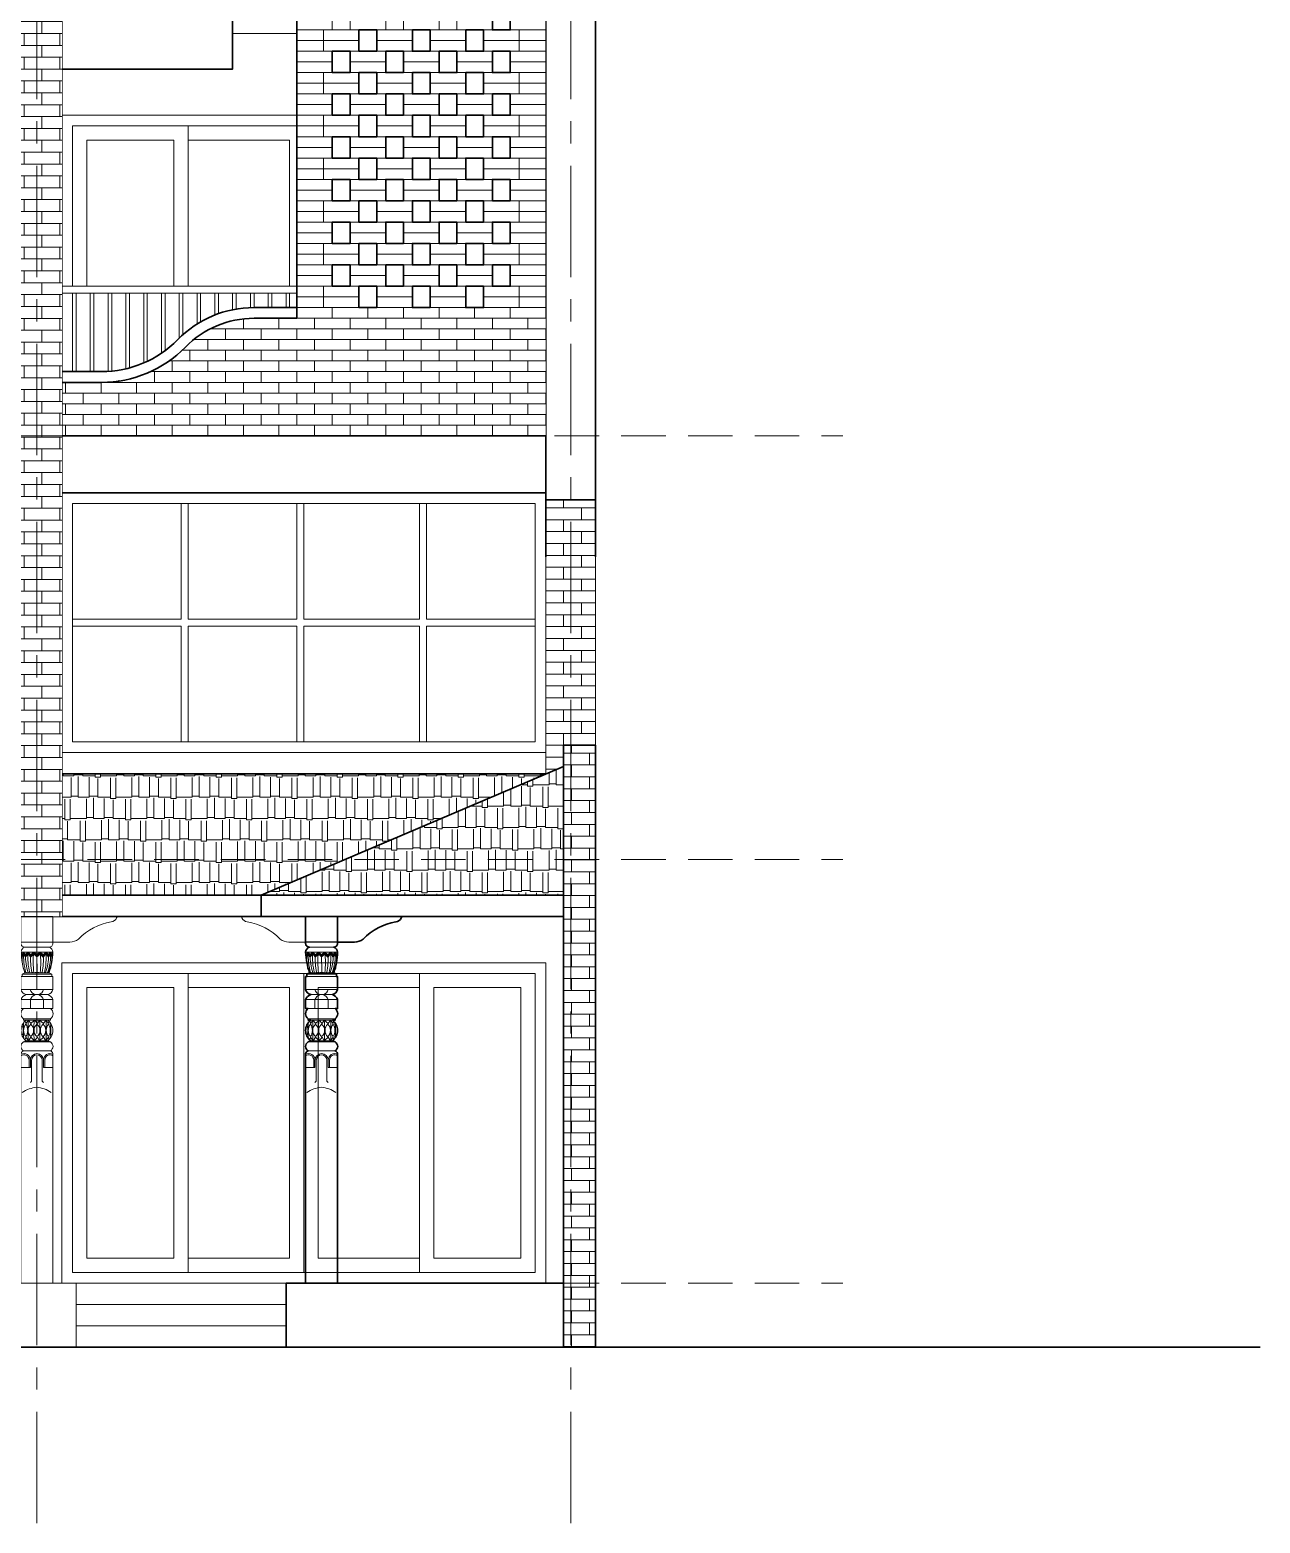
# Model space of a CAD drawing. Header units: inches. Extents: x 17146 to 31738, y -8920 to -2452.
# Drawn here: x 25284.6 to 25630.4, y -6942.4 to -6522.9 of the extents above; entities that cross this region are included whole.
import ezdxf

# ---------------------------------------------------------------- set-up
doc = ezdxf.new("R2010")
doc.units = ezdxf.units.IN
doc.header["$LTSCALE"] = 25
doc.header["$MEASUREMENT"] = 0
doc.set_wipeout_variables(frame=1)
for name, pattern in [('CENTER', [2, 1.25, -0.25, 0.25, -0.25]), ('CONTINU', [0]), ('DASHED', [0.75, 0.5, -0.25])]:
    doc.linetypes.add(name, pattern=pattern)
for name, color, linetype, lineweight in [('AJ_carvings', 45, 'CONTINU', 0), ('Center line', 252, 'CENTER', 20), ('Door-window', 40, 'Continuous', 15), ('Elevation1', 31, 'Continuous', 30), ('Elevation2', 212, 'Continuous', 20), ('Hatch', 253, 'Continuous', 13), ('Railing', 153, 'Continuous', 18), ('uncut wall', 15, 'Continuous', 20)]:
    doc.layers.add(name, color=color, linetype=linetype, lineweight=lineweight)

# ---------------------------------------------------------------- blocks, each defined once
blk = doc.blocks.new('sdoor')
at = {"layer": 'Door-window'}
for p, q in [((35.5, 87), (35.5, 3)), ((68, 3), (68, 87)), ((100.5, 87), (100.5, 3))]:
    blk.add_line(p, q, dxfattribs=at)
for points in [[(136, 90), (0, 90), (0, 0), (136, 0)], [(133, 87), (3, 87), (3, 3), (133, 3)], [(7, 83), (31.5, 83), (31.5, 7), (7, 7)], [(64, 83), (35.5, 83), (35.5, 7), (64, 7)], [(72, 83), (100.5, 83), (100.5, 7), (72, 7)], [(129, 83), (104.5, 83), (104.5, 7), (129, 7)]]:
    blk.add_lwpolyline(points, close=True, dxfattribs=at)
blk = doc.blocks.new('brick')
at = {"layer": 'uncut wall'}
blk.add_lwpolyline([(-5, 1.5), (5, 1.5), (5, -1.5), (-5, -1.5), (-5, 1.5)], dxfattribs=at)
blk = doc.blocks.new('dde')
at = {"layer": 'Door-window'}
for p, q in [((-102.5, 70), (-102.5, 37.5)), ((-100.5, 70), (-100.5, 37.5)), ((-70, 37.5), (-70, 70)), ((-68, 37.5), (-68, 70)), ((-35.5, 70), (-35.5, 37.5)), ((-33.5, 70), (-33.5, 37.5)), ((-133, 37.5), (-102.5, 37.5)), ((-133, 35.5), (-102.5, 35.5)), ((-102.5, 35.5), (-102.5, 3)), ((-100.5, 37.5), (-70, 37.5)), ((-100.5, 35.5), (-70, 35.5)), ((-100.5, 35.5), (-100.5, 3)), ((-70, 3), (-70, 35.5)), ((-68, 37.5), (-35.5, 37.5)), ((-68, 3), (-68, 35.5)), ((-68, 35.5), (-35.5, 35.5)), ((-35.5, 35.5), (-35.5, 3)), ((-33.5, 37.5), (-3, 37.5)), ((-33.5, 35.5), (-3, 35.5)), ((-33.5, 35.5), (-33.5, 3))]:
    blk.add_line(p, q, dxfattribs=at)
for points in [[(-136, 73), (0, 73), (0, 0), (-136, 0)], [(-133, 70), (-3, 70), (-3, 3), (-133, 3)]]:
    blk.add_lwpolyline(points, close=True, dxfattribs=at)
blk = doc.blocks.new('np')
blk.add_line((4.5, 95.8), (-4.5, 95.84))
blk.add_lwpolyline([(4.5, 0), (-4.5, 0), (-4.5, 64.49, -0.180132), (-3.78, 65.24, -0.589533), (-3.78, 67.73), (-3.78, 67.73), (-3.06, 68.09, -0.496968), (-3.06, 73.85), (-3.78, 73.85), (-3.78, 74.21, -0.512377), (-3.78, 77.09), (-4.5, 77.09), (-4.5, 79.61, -0.213808), (-3.06, 81.05, -0.296846), (-4.5, 82.49), (-4.5, 82.49), (-4.5, 86.08), (-4.5, 86.08), (-4.14, 86.08), (-4.14, 86.8), (-3.38, 87.18, -0.078196), (-4.5, 92.92, -0.322396), (-3.42, 94.36, -0.418192), (-4.5, 95.39), (-4.5, 95.8), (-4.5, 95.8), (-4.5, 103), (4.5, 103), (4.5, 95.8), (4.5, 95.8), (4.5, 95.39, -0.418192), (3.42, 94.36, -0.322396), (4.5, 92.92, -0.075017), (3.44, 87.16), (3.44, 87.16), (4.14, 86.8), (4.14, 86.08), (4.5, 86.08), (4.5, 86.08), (4.5, 82.49, -0.296846), (3.06, 81.05, -0.213808), (4.5, 79.61, -0.063738), (4.5, 79.61, -0.213808), (4.5, 79.61), (4.5, 77.09), (3.78, 77.09, -0.512377), (3.78, 74.21), (3.78, 73.85), (3.06, 73.85, -0.496968), (3.06, 68.09), (3.78, 67.73), (3.78, 67.73, -0.589533), (3.78, 65.24, -0.180132), (4.5, 64.49)], format="xyb", close=True)
at = {"layer": 'AJ_carvings'}
for p, q in [((-4.5, 92.92), (4.5, 92.92)), ((4.5, 92.92), (-4.5, 92.92)), ((-1.5, 56.74), (-1.5, 62.65)), ((1.5, 62.65), (1.5, 56.74)), ((-1.86, 56.35), (-1.5, 56.74)), ((1.5, 56.74), (1.86, 56.35))]:
    blk.add_line(p, q, dxfattribs=at)
for points in [[(-4.5, 95.8), (4.5, 95.8)], [(-3.42, 94.36), (3.42, 94.36)], [(0, 92.15), (0.03, 87.32)], [(-4.14, 86.8), (4.14, 86.8)], [(-4.14, 86.08), (4.14, 86.08)], [(-3.38, 87.17), (3.44, 87.16)], [(-4.5, 82.49), (4.5, 82.49)], [(-3.06, 81.05), (3.06, 81.05)], [(-4.5, 79.61), (4.5, 79.61)], [(-3.78, 77.09), (3.78, 77.09)], [(-1.86, 79.61), (-1.86, 77.09)], [(1.86, 79.61), (1.86, 77.09)], [(-3.78, 74.21), (3.78, 74.21)], [(3.78, 74.21), (-3.78, 74.21)], [(-3.15, 72.91), (-3.31, 73.64)], [(-3.15, 72.91), (-2.34, 73.85), (-1.73, 72.91), (-0.73, 73.85), (0.11, 72.91), (0.75, 73.85), (1.81, 72.91), (2.49, 73.85), (3.22, 72.91)], [(3.06, 73.85), (-3.06, 73.85)], [(-3.06, 73.85), (3.06, 73.85)], [(3.22, 72.91), (3.33, 73.63)], [(-3.78, 67.73), (3.81, 67.73)], [(-3.15, 69.03), (-3.31, 68.3)], [(-3.15, 69.03), (-2.34, 68.09), (-1.73, 69.03), (-0.73, 68.09), (0.11, 69.03), (0.75, 68.09), (1.81, 69.03), (2.49, 68.09), (3.22, 69.03)], [(-3.06, 68.09), (3.06, 68.09)], [(3.22, 69.03), (3.33, 68.31)], [(-3.81, 65.21), (3.81, 65.21)], [(-4.5, 60.53), (-1.86, 60.53)], [(-2.22, 62.66), (-2.22, 60.53)], [(-1.86, 62.66), (-1.86, 60.53)], [(1.86, 62.66), (1.86, 60.53)], [(1.86, 60.53), (4.5, 60.53)], [(2.22, 62.66), (2.22, 60.53)]]:
    blk.add_lwpolyline(points, dxfattribs=at)
for points in [[(-4.17, 92.15, 0.176445), (-4.5, 92.92, 0.460279)], [(-4.19, 91.89, 0.16686), (-4.49, 92.62, 0.175689)], [(-4.2, 91.55, 0.111921), (-4.47, 92.28, 0.130853)], [(-4.2, 91.55, -0.059431), (-3.76, 92.37, -0.083669), (-3.26, 91.54, -0.089752)], [(-4.19, 91.89, -0.161047), (-3.77, 92.65, -0.161666), (-3.27, 91.88, -0.102899)], [(-4.17, 92.15, -0.273245), (-3.75, 92.92, -0.148756), (-3.27, 92.15, 0.122173)], [(-3.14, 87.24, -0.070486), (-3.75, 92.92, 0.740421)], [(-3.27, 92.15, -0.122173), (-2.52, 92.92, -0.122173), (-1.76, 92.15, 0.122173)], [(-3.27, 91.88, -0.019283), (-2.54, 92.65, -0.056523), (-1.78, 91.88, 0.056523)], [(-3.26, 91.54, -0.029219), (-2.55, 92.37, -0.086704), (-1.79, 91.54, 0.086704)], [(-2.04, 87.16, -0.075915), (-2.52, 92.92, 7.691396)], [(-1.79, 91.54, 0.002111), (-0.96, 92.37)], [(-1.78, 91.88, -0.014075), (-0.93, 92.65)], [(-1.76, 92.15, -0.075168), (-0.9, 92.92, -0.168325), (0, 92.15, 0.168325)], [(-0.88, 87.17, -0.059294), (-0.9, 92.92, -2.13599)], [(0, 91.6, 0.091314), (-0.96, 92.37)], [(0, 91.86, 0.111757), (-0.93, 92.65)], [(0, 92.15, -0.168325), (0.9, 92.92, -0.075168), (1.76, 92.15, 0.075168)], [(0, 91.86, -0.099672), (0.93, 92.65, -0.03125), (1.78, 91.88, 0.022406)], [(0, 91.6, -0.079561), (0.96, 92.37, -0.015137), (1.79, 91.54, 0.015137)], [(0.92, 87.17, 0.059294), (0.9, 92.92, 2.13599)], [(3.29, 92.15, 0.122173), (2.53, 92.92, 0.122173), (1.78, 92.15, -0.122173)], [(3.27, 91.88, 0.031128), (2.55, 92.65, 0.056523), (1.8, 91.88, -0.056523)], [(3.26, 91.54, 0.044649), (2.57, 92.37, 0.086704), (1.81, 91.54, -0.086704)], [(2.09, 87.16, 0.075955), (2.53, 92.92, -7.691396)], [(2.96, 87.26, 0.112749), (3.77, 92.92, -0.740421)], [(4.2, 91.55, 0.072838), (3.78, 92.37, 0.066687), (3.26, 91.54, 0.089752)], [(4.2, 91.89, 0.167001), (3.79, 92.65, 0.152123), (3.28, 91.88, 0.102899)], [(4.19, 92.15, 0.273245), (3.77, 92.92, 0.148756), (3.29, 92.15, -0.122173)], [(4.19, 92.15, -0.17205), (4.5, 92.91, -0.17205)], [(4.2, 91.89, -0.161627), (4.5, 92.61, -0.161627)], [(4.2, 91.55, -0.106568), (4.5, 92.29, -0.106568)], [(-3.38, 87.17, -0.112166), (-4.17, 92.15, 0.740421)], [(-2.46, 87.25, -0.080174), (-3.27, 92.15, 7.691396)], [(-1.42, 87.25, -0.066863), (-1.76, 92.15, -2.13599)], [(1.46, 87.25, 0.066897), (1.76, 92.15, 2.13599)], [(2.39, 87.2, 0.100422), (3.29, 92.15, -7.691396)], [(2.39, 87.2, 0.100422), (3.29, 92.15, -7.691396)], [(3.16, 87.18, 0.123379), (4.19, 92.15, -0.740421)], [(-2.46, 87.25, -0.112109), (-2.97, 87.19, -0.05109), (-3.14, 87.24, 0.027967), (-3.38, 87.17)], [(-2.04, 87.16, -0.170488), (-2.46, 87.25, -0.166507)], [(-2.04, 87.16, 0.067735), (-1.42, 87.25)], [(-0.97, 87.16, -0.051217), (-1.42, 87.25, -0.093368)], [(-0.97, 87.16, 0.071569), (0.03, 87.32, 0.093368)], [(1.01, 87.16, -0.075105), (0.03, 87.32, -0.093368)], [(1.01, 87.16, 0.051217), (1.46, 87.25, 0.093368)], [(2.12, 87.16, -0.065715), (1.46, 87.25, 1.313826)], [(2.09, 87.16, 0.017511), (2.39, 87.2, 0.017511)], [(2.39, 87.2, 0.036822), (2.68, 87.17, 0.230111), (2.96, 87.26, 0.103703), (3.44, 87.16)]]:
    blk.add_lwpolyline(points, format="xyb", dxfattribs=at)
for centre, radius, start, end in [((-0.04, 82.87), 1.87, 191.9334, 258.0666), ((0.46, 78.72), 2.49, 110.8628, 159.1372), ((0.04, 82.87), 1.87, 281.9334, 348.0666), ((-0.46, 78.72), 2.49, 20.8628, 69.1372), ((-7.54, 71.08), 3.66, 358.767, 22.5019), ((39.73, 70.56), 43.54, 176.5461, 179.4582), ((-0.73, 70.91), 3.01, 143.432, 178.4106), ((-4.99, 71.19), 2.39, 355.2075, 39.2489), ((11.29, 71.41), 13.84, 169.8236, 181.8382), ((-0.25, 71.05), 2.22, 131.4295, 181.5034), ((-3.2, 71.03), 2.24, 359.2785, 48.6789), ((17.71, 71.35), 18.61, 172.2713, 181.1887), ((1.48, 70.96), 2.29, 130.0372, 178.8572), ((-1.47, 70.94), 2.3, 1.4955, 50.1986), ((-34.6, 70.58), 35.5, 0.6232, 5.2763), ((3.19, 71.06), 2.22, 131.4295, 181.5034), ((0.24, 71.04), 2.24, 359.2785, 48.6789), ((-16.84, 72.01), 19.42, 356.8998, 5.4329), ((5.63, 70.92), 3.01, 143.432, 178.4106), ((1.37, 71.2), 2.39, 355.2075, 39.2489), ((-2.11, 71.68), 5.96, 353.523, 15.9211), ((7.54, 71.12), 3.65, 157.978, 181.8157), ((-7.54, 70.86), 3.66, 337.4981, 1.233), ((-3.81, 71.05), 0.0806, 207.018, 332.982), ((-3.81, 70.89), 0.0806, 27.018, 152.982), ((39.73, 71.38), 43.54, 180.5418, 183.4539), ((-0.73, 71.03), 3.01, 181.5894, 216.568), ((-4.99, 70.75), 2.39, 320.7511, 4.7925), ((-2.54, 71.05), 0.0806, 207.018, 332.982), ((-2.54, 70.89), 0.0806, 27.018, 152.982), ((11.29, 70.52), 13.84, 178.1618, 190.1764), ((-0.25, 70.89), 2.22, 178.4966, 228.5705), ((-3.2, 70.91), 2.24, 311.3211, 0.7215), ((-0.89, 71.04), 0.0806, 207.018, 332.982), ((-0.89, 70.9), 0.0806, 27.018, 152.982), ((17.71, 70.59), 18.61, 178.8113, 187.7287), ((1.48, 70.98), 2.29, 181.1428, 229.9628), ((-1.47, 71), 2.3, 309.8014, 358.5045), ((-34.6, 71.35), 35.5, 354.7237, 359.3768), ((0.9, 71.05), 0.0806, 207.018, 332.982), ((0.9, 70.89), 0.0806, 27.018, 152.982), ((3.19, 70.88), 2.22, 178.4966, 228.5705), ((0.24, 70.9), 2.24, 311.3211, 0.7215), ((2.55, 71.04), 0.0806, 207.018, 332.982), ((2.55, 70.9), 0.0806, 27.018, 152.982), ((-16.84, 69.93), 19.42, 354.5671, 3.1002), ((5.63, 71.02), 3.01, 181.5894, 216.568), ((1.37, 70.74), 2.39, 320.7511, 4.7925), ((-2.11, 70.26), 5.96, 344.0789, 6.477), ((3.82, 71.05), 0.0806, 207.018, 332.982), ((3.82, 70.89), 0.0806, 27.018, 152.982), ((7.54, 70.82), 3.65, 178.1843, 202.022), ((-3.66, 62.66), 1.8, 0, 117.6757), ((-3.66, 62.66), 1.44, 0, 125.4915), ((0, 62.6), 1.86, 1.9653, 178.0347), ((0, 62.6), 1.5, 1.9653, 178.0347), ((3.66, 62.66), 1.8, 62.3243, 180), ((3.66, 62.66), 1.44, 54.5085, 180), ((0.6, 46.83), 8.19, 94.6752, 125.1312), ((-0.73, 46.83), 8.19, 54.8688, 85.3248)]:
    blk.add_arc(centre, radius, start, end, dxfattribs=at)

msp = doc.modelspace()

# ---------------------------------------------------------------- hatches: boundary and pattern name
at = {"layer": 'Hatch', "true_color": 0x8d491c}
h = msp.add_hatch(dxfattribs=at)
h.set_pattern_fill('AR-RSHKE', color=34, scale=0.5)
h.set_pattern_definition([(0, (21802.997, -3866.967), (12.75, 6), [3, -2.5, 3.5, -1.5, 4.5, -2]), (0, (21805.997, -3866.717), (12.75, 6), [2.5, -9.5, 2, -3]), (0, (21811.997, -3867.342), (12.75, 6), [1.5, -15.5]), (90, (21802.997, -3866.967), (-4.25, 6), [5.75, -18.25]), (90, (21805.997, -3866.967), (-4.25, 6), [5.625, -18.375]), (90, (21808.497, -3866.967), (-4.25, 6), [5.25, -18.75]), (90, (21811.997, -3867.342), (-4.25, 6), [5.75, -18.25]), (90, (21813.497, -3867.342), (-4.25, 6), [5.75, -18.25]), (90, (21817.997, -3866.967), (-4.25, 6), [5.5, -18.5])])
h.paths.add_polyline_path([(25434.6, -6729.82), (25373.13, -6755.95), (25434.6, -6755.95)])
h.paths.add_polyline_path([(25434.6, -6755.95), (25373.13, -6755.95), (25349.6, -6765.95), (25434.6, -6765.95)])
h = msp.add_hatch(dxfattribs=at)
h.set_pattern_fill('AR-RSHKE', color=34, scale=0.5)
h.set_pattern_definition([(0, (45213.723, -8982.447), (12.75, 6), [3, -2.5, 3.5, -1.5, 4.5, -2]), (0, (45216.723, -8982.197), (12.75, 6), [2.5, -9.5, 2, -3]), (0, (45222.723, -8982.822), (12.75, 6), [1.5, -15.5]), (90, (45213.723, -8982.4468), (-4.25, 6), [5.75, -18.25]), (90, (45216.723, -8982.4468), (-4.25, 6), [5.625, -18.375]), (90, (45219.223, -8982.4468), (-4.25, 6), [5.25, -18.75]), (90, (45222.723, -8982.8218), (-4.25, 6), [5.75, -18.25]), (90, (45224.223, -8982.8218), (-4.25, 6), [5.75, -18.25]), (90, (45228.723, -8982.4468), (-4.25, 6), [5.5, -18.5])])
h.paths.add_polyline_path([(25429.6, -6731.95), (25293.6, -6731.95), (25293.6, -6755.95), (25373.13, -6755.95)])
h.paths.add_polyline_path([(25373.13, -6755.95), (25293.6, -6755.95), (25293.6, -6765.95), (25349.6, -6765.95)])
at = {"layer": 'uncut wall'}
h = msp.add_hatch(dxfattribs=at)
h.set_pattern_fill('AR-BRSTD', color=256, scale=1.25)
h.set_pattern_definition([(0, (47239.6007, -11894.544), (0, 3.33375), []), (90, (47239.6007, -11894.544), (-5, 3.33375), [3.33375, -3.33375])])
h.paths.add_polyline_path([(25443.6, -6654.95), (25429.6, -6654.95), (25429.6, -6731.95), (25434.6, -6729.82), (25434.6, -6723.82), (25443.6, -6723.82)])
h = msp.add_hatch(dxfattribs=at)
h.set_pattern_fill('AR-BRSTD', color=256, scale=1.25)
h.set_pattern_definition([(0, (47241.8403, -11963.419), (0, 3.33375), []), (90, (47241.8403, -11963.419), (-5, 3.33375), [3.33375, -3.33375])])
h.paths.add_polyline_path([(25443.6, -6723.82), (25434.6, -6723.82), (25434.6, -6755.95), (25443.6, -6755.95)])
h.paths.add_polyline_path([(25443.6, -6755.95), (25434.6, -6755.95), (25434.6, -6874.95), (25443.6, -6874.95)])
h.paths.add_polyline_path([(25443.6, -6874.95), (25434.6, -6874.95), (25434.6, -6892.95), (25443.6, -6892.95)])

# ---------------------------------------------------------------- linework, layer by layer
at = {"layer": 'Center line'}
msp.add_line((25436.6, -6942.37), (25436.6, -6194.78), dxfattribs=at)
at = {"layer": 'Elevation1'}
for p, q in [((25429.6, -6652.95), (25231.6, -6652.95)), ((25443.6, -6654.95), (25429.6, -6654.95)), ((25434.6, -6892.95), (25434.6, -6723.82)), ((25434.6, -6723.82), (25443.6, -6723.82)), ((25443.6, -6723.82), (25443.6, -6892.95)), ((25349.6, -6765.95), (25434.6, -6729.82)), ((25293.6, -6731.95), (25429.6, -6731.95)), ((25293.6, -6765.95), (25434.6, -6765.95)), ((25349.6, -6771.95), (25349.6, -6765.95)), ((25293.6, -6771.95), (25434.6, -6771.95)), ((24920.31, -6892.95), (25630.36, -6892.95))]:
    msp.add_line(p, q, dxfattribs=at)
for points in [[(25443.6, -6670.95), (25443.6, -6291.95), (25286.6, -6235.95), (25109.68, -6303.95), (25109.68, -6789.95)], [(25429.6, -6670.95), (25429.6, -6301.82), (25286.79, -6250.88), (25123.68, -6313.57), (25123.68, -6789.95)]]:
    msp.add_lwpolyline(points, dxfattribs=at)
msp.add_lwpolyline([(25371.1, -6779.15), (25375.86, -6779.15, 0.164578), (25378.27, -6778.35, -0.158145), (25387.49, -6773.5, 0.250011), (25389, -6772.37), (25389.2, -6771.95)], format="xyb", dxfattribs=at)
msp.add_lwpolyline([(25356.6, -6874.95), (25434.6, -6874.95), (25434.6, -6892.95), (25356.6, -6892.95)], close=True, dxfattribs=at)
at = {"layer": 'Elevation2'}
for p, q in [((25162.6, -6874.95), (25434.6, -6874.95)), ((25297.6, -6892.95), (25297.6, -6874.95)), ((25356.6, -6892.95), (25356.6, -6874.95)), ((25297.6, -6880.95), (25356.6, -6880.95)), ((25297.6, -6886.95), (25356.6, -6886.95))]:
    msp.add_line(p, q, dxfattribs=at)
for points in [[(25429.6, -6731.95), (25429.6, -6654.95)], [(25443.6, -6892.95), (25443.6, -6654.95)]]:
    msp.add_lwpolyline(points, dxfattribs=at)
msp.add_lwpolyline([(25362.1, -6779.15), (25357.35, -6779.15, -0.164578), (25354.94, -6778.35, 0.158145), (25345.72, -6773.5, -0.250011), (25344.21, -6772.37), (25344.01, -6771.95)], format="xyb", dxfattribs=at)
at = {"layer": 'Hatch', "linetype": 'DASHED'}
msp.add_line((25019.57, -6874.95), (25513.05, -6874.95), dxfattribs=at)

# ---------------------------------------------------------------- block references
at = {"layer": 'Door-window', "xscale": -1}
for p in [(25429.6, -6636.95), (25429.6, -6874.95)]:
    msp.add_blockref('sdoor', p, dxfattribs=at)
at = {"layer": 'Door-window'}
msp.add_blockref('dde', (25429.6, -6725.95), dxfattribs=at)
at = {"layer": 'Elevation1'}
msp.add_blockref('np', (25366.6, -6874.95), dxfattribs=at)

# ---------------------------------------------------------------- next in the draw order: wipeouts: each hides what was drawn before it
msp.add_wipeout([(25429.6, -6414.95), (25359.6, -6414.95), (25359.6, -6594.95), (25232.6, -6594.95), (25232.6, -6596.95), (25234.6, -6596.95), (25234.6, -6618.95), (25229.6, -6618.95), (25229.6, -6621.95), (25232.6, -6621.95), (25232.6, -6636.95), (25429.6, -6636.95)]).dxf.layer = 'Railing'

# ---------------------------------------------------------------- next in the draw order: linework, layer by layer
for p, q in [((25359.6, -6603.95), (25359.6, -6414.95)), ((25231.6, -6636.95), (25429.65, -6636.95))]:
    msp.add_line(p, q, dxfattribs=at)
for points in [[(25279.6, -6398.95), (25279.6, -6771.95), (25293.6, -6771.95), (25293.6, -6398.95)], [(25419.6, -6516.95), (25414.6, -6516.95), (25414.6, -6522.95), (25419.6, -6522.95)], [(25382.1, -6522.95), (25377.1, -6522.95), (25377.1, -6528.95), (25382.1, -6528.95)], [(25397.1, -6522.95), (25392.1, -6522.95), (25392.1, -6528.95), (25397.1, -6528.95)], [(25412.1, -6522.95), (25407.1, -6522.95), (25407.1, -6528.95), (25412.1, -6528.95)], [(25374.6, -6528.95), (25369.6, -6528.95), (25369.6, -6534.95), (25374.6, -6534.95)], [(25389.6, -6528.95), (25384.6, -6528.95), (25384.6, -6534.95), (25389.6, -6534.95)], [(25404.6, -6528.95), (25399.6, -6528.95), (25399.6, -6534.95), (25404.6, -6534.95)], [(25419.6, -6528.95), (25414.6, -6528.95), (25414.6, -6534.95), (25419.6, -6534.95)], [(25382.1, -6534.95), (25377.1, -6534.95), (25377.1, -6540.95), (25382.1, -6540.95)], [(25397.1, -6534.95), (25392.1, -6534.95), (25392.1, -6540.95), (25397.1, -6540.95)], [(25412.1, -6534.95), (25407.1, -6534.95), (25407.1, -6540.95), (25412.1, -6540.95)], [(25374.6, -6540.95), (25369.6, -6540.95), (25369.6, -6546.95), (25374.6, -6546.95)], [(25389.6, -6540.95), (25384.6, -6540.95), (25384.6, -6546.95), (25389.6, -6546.95)], [(25404.6, -6540.95), (25399.6, -6540.95), (25399.6, -6546.95), (25404.6, -6546.95)], [(25419.6, -6540.95), (25414.6, -6540.95), (25414.6, -6546.95), (25419.6, -6546.95)], [(25382.1, -6546.95), (25377.1, -6546.95), (25377.1, -6552.95), (25382.1, -6552.95)], [(25397.1, -6546.95), (25392.1, -6546.95), (25392.1, -6552.95), (25397.1, -6552.95)], [(25412.1, -6546.95), (25407.1, -6546.95), (25407.1, -6552.95), (25412.1, -6552.95)], [(25374.6, -6552.95), (25369.6, -6552.95), (25369.6, -6558.95), (25374.6, -6558.95)], [(25389.6, -6552.95), (25384.6, -6552.95), (25384.6, -6558.95), (25389.6, -6558.95)], [(25404.6, -6552.95), (25399.6, -6552.95), (25399.6, -6558.95), (25404.6, -6558.95)], [(25419.6, -6552.95), (25414.6, -6552.95), (25414.6, -6558.95), (25419.6, -6558.95)], [(25382.1, -6558.95), (25377.1, -6558.95), (25377.1, -6564.95), (25382.1, -6564.95)], [(25397.1, -6558.95), (25392.1, -6558.95), (25392.1, -6564.95), (25397.1, -6564.95)], [(25412.1, -6558.95), (25407.1, -6558.95), (25407.1, -6564.95), (25412.1, -6564.95)], [(25374.6, -6564.95), (25369.6, -6564.95), (25369.6, -6570.95), (25374.6, -6570.95)], [(25389.6, -6564.95), (25384.6, -6564.95), (25384.6, -6570.95), (25389.6, -6570.95)], [(25404.6, -6564.95), (25399.6, -6564.95), (25399.6, -6570.95), (25404.6, -6570.95)], [(25419.6, -6564.95), (25414.6, -6564.95), (25414.6, -6570.95), (25419.6, -6570.95)], [(25382.1, -6570.95), (25377.1, -6570.95), (25377.1, -6576.95), (25382.1, -6576.95)], [(25397.1, -6570.95), (25392.1, -6570.95), (25392.1, -6576.95), (25397.1, -6576.95)], [(25412.1, -6570.95), (25407.1, -6570.95), (25407.1, -6576.95), (25412.1, -6576.95)], [(25374.6, -6576.95), (25369.6, -6576.95), (25369.6, -6582.95), (25374.6, -6582.95)], [(25389.6, -6576.95), (25384.6, -6576.95), (25384.6, -6582.95), (25389.6, -6582.95)], [(25404.6, -6576.95), (25399.6, -6576.95), (25399.6, -6582.95), (25404.6, -6582.95)], [(25419.6, -6576.95), (25414.6, -6576.95), (25414.6, -6582.95), (25419.6, -6582.95)], [(25382.1, -6582.95), (25377.1, -6582.95), (25377.1, -6588.95), (25382.1, -6588.95)], [(25397.1, -6582.95), (25392.1, -6582.95), (25392.1, -6588.95), (25397.1, -6588.95)], [(25412.1, -6582.95), (25407.1, -6582.95), (25407.1, -6588.95), (25412.1, -6588.95)], [(25374.6, -6588.95), (25369.6, -6588.95), (25369.6, -6594.95), (25374.6, -6594.95)], [(25389.6, -6588.95), (25384.6, -6588.95), (25384.6, -6594.95), (25389.6, -6594.95)], [(25404.6, -6588.95), (25399.6, -6588.95), (25399.6, -6594.95), (25404.6, -6594.95)], [(25419.6, -6588.95), (25414.6, -6588.95), (25414.6, -6594.95), (25419.6, -6594.95)], [(25382.1, -6594.95), (25377.1, -6594.95), (25377.1, -6600.95), (25382.1, -6600.95)], [(25397.1, -6594.95), (25392.1, -6594.95), (25392.1, -6600.95), (25397.1, -6600.95)], [(25412.1, -6594.95), (25407.1, -6594.95), (25407.1, -6600.95), (25412.1, -6600.95)]]:
    msp.add_lwpolyline(points, close=True, dxfattribs=at)
msp.add_lwpolyline([(25293.6, -6517.95), (25341.6, -6517.95), (25341.6, -6533.95), (25293.6, -6533.95)], dxfattribs=at)
for points in [[(25232.6, -6618.95), (25304.76, -6618.95, 0.201513), (25326.18, -6609.95, -0.201513), (25347.6, -6600.95), (25359.6, -6600.95)], [(25232.6, -6621.95), (25304.76, -6621.95, 0.201513), (25328.32, -6612.05, -0.201513), (25347.6, -6603.95), (25359.6, -6603.95)]]:
    msp.add_lwpolyline(points, format="xyb", dxfattribs=at)
at = {"layer": 'Elevation2'}
msp.add_line((25341.6, -6523.95), (25359.6, -6523.95), dxfattribs=at)
at = {"layer": 'Railing'}
for p, q in [((25296.6, -6618.95), (25296.6, -6596.95)), ((25297.6, -6618.95), (25297.6, -6596.95)), ((25301.6, -6618.95), (25301.6, -6596.95)), ((25302.6, -6618.95), (25302.6, -6596.95)), ((25306.6, -6618.89), (25306.6, -6596.95)), ((25307.6, -6618.81), (25307.6, -6596.95)), ((25311.6, -6618.16), (25311.6, -6596.95)), ((25312.6, -6617.9), (25312.6, -6596.95)), ((25316.6, -6616.51), (25316.6, -6596.95)), ((25317.6, -6616.06), (25317.6, -6596.95)), ((25321.6, -6613.77), (25321.6, -6596.95)), ((25322.6, -6613.06), (25322.6, -6596.95)), ((25326.6, -6609.52), (25326.6, -6596.95)), ((25327.6, -6608.59), (25327.6, -6596.95)), ((25331.6, -6605.57), (25331.6, -6596.95)), ((25332.6, -6604.97), (25332.6, -6596.95)), ((25336.6, -6603.04), (25336.6, -6596.95)), ((25337.6, -6602.66), (25337.6, -6596.95)), ((25341.6, -6601.55), (25341.6, -6596.95)), ((25342.6, -6601.37), (25342.6, -6596.95)), ((25346.6, -6600.96), (25346.6, -6596.95)), ((25347.6, -6600.95), (25347.6, -6596.95)), ((25351.6, -6600.95), (25351.6, -6596.95)), ((25352.6, -6600.95), (25352.6, -6596.95)), ((25356.6, -6600.95), (25356.6, -6596.95)), ((25357.6, -6600.95), (25357.6, -6596.95))]:
    msp.add_line(p, q, dxfattribs=at)
for points in [[(25293.6, -6594.95), (25293.6, -6594.95), (25293.6, -6594.95), (25293.6, -6594.95), (25359.6, -6594.95)], [(25293.6, -6596.95), (25359.6, -6596.95)]]:
    msp.add_lwpolyline(points, dxfattribs=at)
at = {"layer": 'uncut wall'}
for p, q in [((25334.6, -6609.95), (25330.63, -6609.95)), ((25339.6, -6606.95), (25335.23, -6606.95)), ((25329.6, -6612.95), (25327.4, -6612.95)), ((25324.6, -6615.95), (25323.73, -6615.95)), ((25309.6, -6621.95), (25309.6, -6621.36)), ((25319.6, -6618.95), (25318.5, -6618.95))]:
    msp.add_line(p, q, dxfattribs=at)
for points in [[(25367.1, -6522.95), (25359.6, -6522.95), (25359.6, -6525.95), (25367.1, -6525.95), (25367.1, -6522.95)], [(25367.1, -6525.95), (25359.6, -6525.95), (25359.6, -6528.95), (25367.1, -6528.95), (25367.1, -6525.95)], [(25429.6, -6522.95), (25422.1, -6522.95), (25422.1, -6525.95), (25429.6, -6525.95), (25429.6, -6522.95)], [(25429.6, -6525.95), (25422.1, -6525.95), (25422.1, -6528.95), (25429.6, -6528.95), (25429.6, -6525.95)], [(25367.1, -6534.95), (25359.6, -6534.95), (25359.6, -6537.95), (25367.1, -6537.95), (25367.1, -6534.95)], [(25367.1, -6537.95), (25359.6, -6537.95), (25359.6, -6540.95), (25367.1, -6540.95), (25367.1, -6537.95)], [(25429.6, -6534.95), (25422.1, -6534.95), (25422.1, -6537.95), (25429.6, -6537.95), (25429.6, -6534.95)], [(25429.6, -6537.95), (25422.1, -6537.95), (25422.1, -6540.95), (25429.6, -6540.95), (25429.6, -6537.95)], [(25367.1, -6546.95), (25359.6, -6546.95), (25359.6, -6549.95), (25367.1, -6549.95), (25367.1, -6546.95)], [(25429.6, -6546.95), (25422.1, -6546.95), (25422.1, -6549.95), (25429.6, -6549.95), (25429.6, -6546.95)], [(25367.1, -6549.95), (25359.6, -6549.95), (25359.6, -6552.95), (25367.1, -6552.95), (25367.1, -6549.95)], [(25429.6, -6549.95), (25422.1, -6549.95), (25422.1, -6552.95), (25429.6, -6552.95), (25429.6, -6549.95)], [(25367.1, -6558.95), (25359.6, -6558.95), (25359.6, -6561.95), (25367.1, -6561.95), (25367.1, -6558.95)], [(25429.6, -6558.95), (25422.1, -6558.95), (25422.1, -6561.95), (25429.6, -6561.95), (25429.6, -6558.95)], [(25367.1, -6561.95), (25359.6, -6561.95), (25359.6, -6564.95), (25367.1, -6564.95), (25367.1, -6561.95)], [(25429.6, -6561.95), (25422.1, -6561.95), (25422.1, -6564.95), (25429.6, -6564.95), (25429.6, -6561.95)], [(25367.1, -6570.95), (25359.6, -6570.95), (25359.6, -6573.95), (25367.1, -6573.95), (25367.1, -6570.95)], [(25429.6, -6570.95), (25422.1, -6570.95), (25422.1, -6573.95), (25429.6, -6573.95), (25429.6, -6570.95)], [(25367.1, -6573.95), (25359.6, -6573.95), (25359.6, -6576.95), (25367.1, -6576.95), (25367.1, -6573.95)], [(25429.6, -6573.95), (25422.1, -6573.95), (25422.1, -6576.95), (25429.6, -6576.95), (25429.6, -6573.95)], [(25367.1, -6582.95), (25359.6, -6582.95), (25359.6, -6585.95), (25367.1, -6585.95), (25367.1, -6582.95)], [(25429.6, -6582.95), (25422.1, -6582.95), (25422.1, -6585.95), (25429.6, -6585.95), (25429.6, -6582.95)], [(25367.1, -6585.95), (25359.6, -6585.95), (25359.6, -6588.95), (25367.1, -6588.95), (25367.1, -6585.95)], [(25429.6, -6585.95), (25422.1, -6585.95), (25422.1, -6588.95), (25429.6, -6588.95), (25429.6, -6585.95)], [(25367.1, -6594.95), (25359.6, -6594.95), (25359.6, -6597.95), (25367.1, -6597.95), (25367.1, -6594.95)], [(25429.6, -6594.95), (25422.1, -6594.95), (25422.1, -6597.95), (25429.6, -6597.95), (25429.6, -6594.95)], [(25367.1, -6597.95), (25359.6, -6597.95), (25359.6, -6600.95), (25367.1, -6600.95), (25367.1, -6597.95)], [(25429.6, -6597.95), (25422.1, -6597.95), (25422.1, -6600.95), (25429.6, -6600.95), (25429.6, -6597.95)], [(25344.6, -6604.12), (25344.6, -6606.95), (25354.6, -6606.95), (25354.6, -6603.95)], [(25354.6, -6603.95), (25347.6, -6603.95)]]:
    msp.add_lwpolyline(points, dxfattribs=at)

# ---------------------------------------------------------------- next in the draw order: block references
at = {"layer": 'uncut wall', "xscale": -1}
for p in [(25364.6, -6521.45), (25379.6, -6521.45), (25394.6, -6521.45), (25409.6, -6521.45), (25424.6, -6521.45), (25372.1, -6524.45), (25372.1, -6527.45), (25387.1, -6524.45), (25387.1, -6527.45), (25402.1, -6524.45), (25402.1, -6527.45), (25417.1, -6524.45), (25417.1, -6527.45), (25364.6, -6530.45), (25379.6, -6530.45), (25394.6, -6530.45), (25409.6, -6530.45), (25424.6, -6530.45), (25364.6, -6533.45), (25379.6, -6533.45), (25394.6, -6533.45), (25409.6, -6533.45), (25424.6, -6533.45), (25372.1, -6536.45), (25372.1, -6539.45), (25387.1, -6536.45), (25387.1, -6539.45), (25402.1, -6536.45), (25402.1, -6539.45), (25417.1, -6536.45), (25417.1, -6539.45), (25364.6, -6542.45), (25379.6, -6542.45), (25394.6, -6542.45), (25409.6, -6542.45), (25424.6, -6542.45), (25364.6, -6545.45), (25372.1, -6548.45), (25379.6, -6545.45), (25387.1, -6548.45), (25394.6, -6545.45), (25402.1, -6548.45), (25409.6, -6545.45), (25417.1, -6548.45), (25424.6, -6545.45), (25372.1, -6551.45), (25387.1, -6551.45), (25402.1, -6551.45), (25417.1, -6551.45), (25364.6, -6554.45), (25379.6, -6554.45), (25394.6, -6554.45), (25409.6, -6554.45), (25424.6, -6554.45), (25364.6, -6557.45), (25372.1, -6560.45), (25379.6, -6557.45), (25387.1, -6560.45), (25394.6, -6557.45), (25402.1, -6560.45), (25409.6, -6557.45), (25417.1, -6560.45), (25424.6, -6557.45), (25372.1, -6563.45), (25387.1, -6563.45), (25402.1, -6563.45), (25417.1, -6563.45), (25364.6, -6566.45), (25364.6, -6569.45), (25379.6, -6566.45), (25379.6, -6569.45), (25394.6, -6566.45), (25394.6, -6569.45), (25409.6, -6566.45), (25409.6, -6569.45), (25424.6, -6566.45), (25424.6, -6569.45), (25372.1, -6572.45), (25387.1, -6572.45), (25402.1, -6572.45), (25417.1, -6572.45), (25372.1, -6575.45), (25387.1, -6575.45), (25402.1, -6575.45), (25417.1, -6575.45), (25364.6, -6578.45), (25364.6, -6581.45), (25379.6, -6578.45), (25379.6, -6581.45), (25394.6, -6578.45), (25394.6, -6581.45), (25409.6, -6578.45), (25409.6, -6581.45), (25424.6, -6578.45), (25424.6, -6581.45), (25372.1, -6584.45), (25387.1, -6584.45), (25402.1, -6584.45), (25417.1, -6584.45), (25364.6, -6590.45), (25372.1, -6587.45), (25379.6, -6590.45), (25387.1, -6587.45), (25394.6, -6590.45), (25402.1, -6587.45), (25409.6, -6590.45), (25417.1, -6587.45), (25424.6, -6590.45), (25364.6, -6593.45), (25379.6, -6593.45), (25394.6, -6593.45), (25409.6, -6593.45), (25424.6, -6593.45), (25372.1, -6596.45), (25387.1, -6596.45), (25402.1, -6596.45), (25417.1, -6596.45), (25364.6, -6602.45), (25372.1, -6599.45), (25374.6, -6602.45), (25384.6, -6602.45), (25387.1, -6599.45), (25394.6, -6602.45), (25402.1, -6599.45), (25404.6, -6602.45), (25414.6, -6602.45), (25417.1, -6599.45), (25424.6, -6602.45), (25359.6, -6605.45), (25369.6, -6605.45), (25379.6, -6605.45), (25389.6, -6605.45), (25399.6, -6605.45), (25409.6, -6605.45), (25419.6, -6605.45), (25339.6, -6611.45), (25344.6, -6608.45), (25349.6, -6611.45), (25354.6, -6608.45), (25359.6, -6611.45), (25364.6, -6608.45), (25369.6, -6611.45), (25374.6, -6608.45), (25379.6, -6611.45), (25384.6, -6608.45), (25389.6, -6611.45), (25394.6, -6608.45), (25399.6, -6611.45), (25404.6, -6608.45), (25409.6, -6611.45), (25414.6, -6608.45), (25419.6, -6611.45), (25424.6, -6608.45), (25334.6, -6614.45), (25344.6, -6614.45), (25354.6, -6614.45), (25364.6, -6614.45), (25374.6, -6614.45), (25384.6, -6614.45), (25394.6, -6614.45), (25404.6, -6614.45), (25414.6, -6614.45), (25424.6, -6614.45), (25329.6, -6617.45), (25339.6, -6617.45), (25349.6, -6617.45), (25359.6, -6617.45), (25369.6, -6617.45), (25379.6, -6617.45), (25389.6, -6617.45), (25399.6, -6617.45), (25409.6, -6617.45), (25419.6, -6617.45), (25279.6, -6623.45), (25289.6, -6623.45), (25299.6, -6623.45), (25309.6, -6623.45), (25319.6, -6623.45), (25324.6, -6620.45), (25329.6, -6623.45), (25334.6, -6620.45), (25339.6, -6623.45), (25344.6, -6620.45), (25349.6, -6623.45), (25354.6, -6620.45), (25359.6, -6623.45), (25364.6, -6620.45), (25369.6, -6623.45), (25374.6, -6620.45), (25379.6, -6623.45), (25384.6, -6620.45), (25389.6, -6623.45), (25394.6, -6620.45), (25399.6, -6623.45), (25404.6, -6620.45), (25409.6, -6623.45), (25414.6, -6620.45), (25419.6, -6623.45), (25424.6, -6620.45), (25284.6, -6626.45), (25294.6, -6626.45), (25304.6, -6626.45), (25314.6, -6626.45), (25324.6, -6626.45), (25334.6, -6626.45), (25344.6, -6626.45), (25354.6, -6626.45), (25364.6, -6626.45), (25374.6, -6626.45), (25384.6, -6626.45), (25394.6, -6626.45), (25404.6, -6626.45), (25414.6, -6626.45), (25424.6, -6626.45), (25284.6, -6632.45), (25289.6, -6629.45), (25294.6, -6632.45), (25299.6, -6629.45), (25304.6, -6632.45), (25309.6, -6629.45), (25314.6, -6632.45), (25319.6, -6629.45), (25324.6, -6632.45), (25329.6, -6629.45), (25334.6, -6632.45), (25339.6, -6629.45), (25344.6, -6632.45), (25349.6, -6629.45), (25354.6, -6632.45), (25359.6, -6629.45), (25364.6, -6632.45), (25369.6, -6629.45), (25374.6, -6632.45), (25379.6, -6629.45), (25384.6, -6632.45), (25389.6, -6629.45), (25394.6, -6632.45), (25399.6, -6629.45), (25404.6, -6632.45), (25409.6, -6629.45), (25414.6, -6632.45), (25419.6, -6629.45), (25424.6, -6632.45), (25289.6, -6635.45), (25299.6, -6635.45), (25309.6, -6635.45), (25319.6, -6635.45), (25329.6, -6635.45), (25339.6, -6635.45), (25349.6, -6635.45), (25359.6, -6635.45), (25369.6, -6635.45), (25379.6, -6635.45), (25389.6, -6635.45), (25399.6, -6635.45), (25409.6, -6635.45), (25419.6, -6635.45)]:
    msp.add_blockref('brick', p, dxfattribs=at)

# ---------------------------------------------------------------- next in the draw order: wipeouts: each hides what was drawn before it
msp.add_wipeout([(25279.6, -6398.95), (25293.6, -6398.95), (25293.6, -6771.95), (25279.6, -6771.95)]).dxf.layer = 'Elevation1'

# ---------------------------------------------------------------- next in the draw order: hatches: boundary and pattern name
at = {"layer": 'uncut wall'}
h = msp.add_hatch(dxfattribs=at)
h.set_pattern_fill('AR-BRSTD', color=256, scale=1.25)
h.set_pattern_definition([(0, (21802.997, -3866.9672), (0, 3.33375), []), (90, (21802.997, -3866.967), (-5, 3.33375), [3.33375, -3.33375])])
h.paths.add_polyline_path([(25279.6, -6398.95), (25279.6, -6771.95), (25293.6, -6771.95), (25293.6, -6398.95)])

# ---------------------------------------------------------------- next in the draw order: linework, layer by layer
at = {"layer": 'Center line'}
msp.add_line((25286.6, -6942.37), (25286.6, -6194.78), dxfattribs=at)
at = {"layer": 'Elevation2'}
msp.add_lwpolyline([(25291.1, -6779.15), (25295.86, -6779.15, 0.164578), (25298.27, -6778.35, -0.158145), (25307.49, -6773.5, 0.250011), (25309, -6772.37), (25309.2, -6771.95)], format="xyb", dxfattribs=at)
at = {"layer": 'Hatch', "linetype": 'DASHED'}
for p, q in [((25019.57, -6636.95), (25513.05, -6636.95)), ((25019.57, -6755.95), (25513.05, -6755.95))]:
    msp.add_line(p, q, dxfattribs=at)

# ---------------------------------------------------------------- next in the draw order: block references
at = {"layer": 'Elevation2'}
msp.add_blockref('np', (25286.6, -6874.95), dxfattribs=at)

doc.saveas('drawing.dxf')
